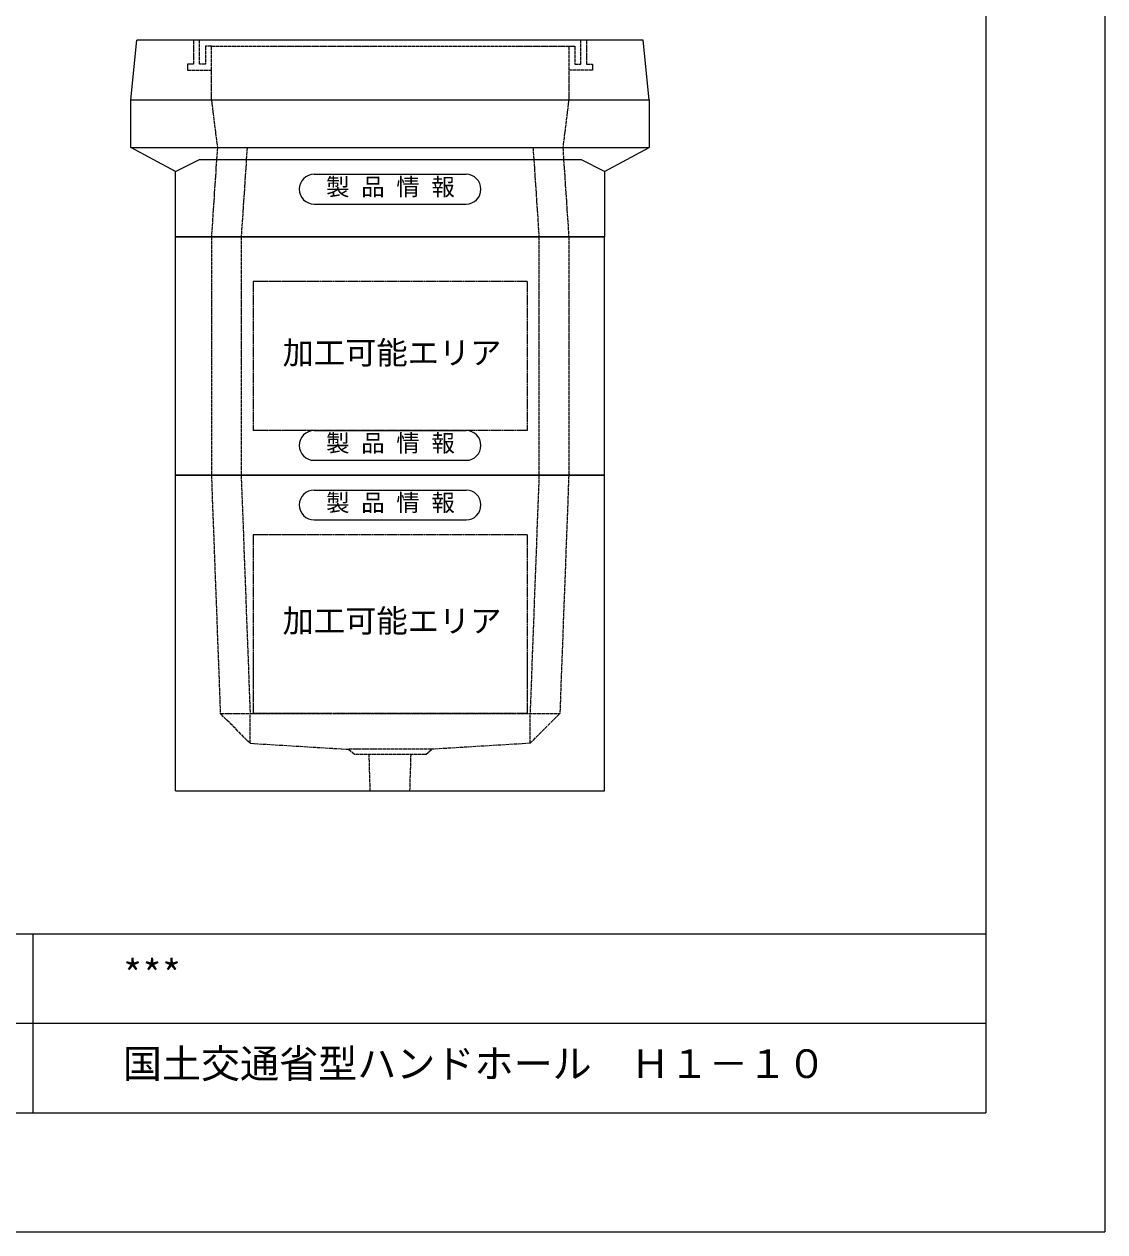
# Model space of a CAD drawing. Units: millimetres, scale not verified. Extents: x -2970 to 2970, y -2100 to 2100.
# Drawn here: x 1156 to 2970, y -2100 to -73 of the extents above; entities that cross this region are included whole.
import ezdxf
from ezdxf.enums import TextEntityAlignment as Align

# ---------------------------------------------------------------- set-up
doc = ezdxf.new("R2010")
doc.units = ezdxf.units.MM
doc.header["$LTSCALE"] = 10
doc.linetypes.add('LONG_DASHED1', pattern=[7, 6, -1])
doc.linetypes.add('LONG_DOUBLE_CHAIN', pattern=[21.8, 18, -1, 0.6, -0.6, 0.6, -1])
for name, color, linetype, lineweight in [('0-0_D-TTL', 7, 'Continuous', 9), ('0-1_Defpoints', 7, 'Continuous', 9), ('0-2_D-TTL-FRAM1', 134, 'Continuous', 9), ('0-3_D-TTL-TXT', 7, 'Continuous', 9), ('0-7_D-STR', 7, 'LONG_DASHED1', 9), ('0-8_D-STR-STR1', 7, 'Continuous', 9), ('0-9_D-STR-STR4', 134, 'LONG_DASHED1', 9), ('0-A_D-STR-STR5', 1, 'LONG_DOUBLE_CHAIN', 9)]:
    doc.layers.add(name, color=color, linetype=linetype, lineweight=lineweight)
doc.styles.add('ＭＳ ゴシック', font='')
doc.styles.get('ＭＳ ゴシック').set_extended_font_data('MS Gothic')

# ---------------------------------------------------------------- blocks, each defined once
blk = doc.blocks.new('A$C4DE05FD1')
at = {"layer": '0-0_D-TTL', "color": 134}
for p in [(57400, 38000), (2000, 2000)]:
    blk.add_line(p, (57400, 2000), dxfattribs=at)
at = {"layer": '0-1_Defpoints', "color": 134}
for p in [(59400, 42000), (0, 0)]:
    blk.add_line(p, (59400, 0), dxfattribs=at)
at = {"layer": '0-2_D-TTL-FRAM1'}
for p, q in [((19400, 5000), (57400, 5000)), ((41400, 5000), (41400, 2000)), ((32400, 3500), (57400, 3500))]:
    blk.add_line(p, q, dxfattribs=at)
blk = doc.blocks.new('A$C019679C0')
at = {"layer": '0-7_D-STR', "linetype": 'Continuous'}
for p, q in [((-4350, 0), (-4250, 1000)), ((4250, 1000), (-4250, 1000)), ((4350, 0), (4250, 1000)), ((-4350, 0), (4350, 0))]:
    blk.add_line(p, q, dxfattribs=at)
at = {"layer": '0-7_D-STR'}
for p, q in [((-3000, 0), (-3000, 900)), ((3000, 900), (3000, 0))]:
    blk.add_line(p, q, dxfattribs=at)
at = {"layer": '0-9_D-STR-STR4'}
for points in [[(-3300, 1000), (-3300, 600), (-3400, 600), (-3400, 500), (-3000, 500)], [(-3000, 900), (-3100, 900), (-3100, 600), (-3200, 600), (-3200, 1000)], [(-3000, 900), (3000, 900), (3100, 900)], [(3300, 1000), (3300, 600), (3400, 600), (3400, 500), (3000, 500)], [(3100, 900), (3100, 600), (3200, 600), (3200, 1000)]]:
    blk.add_lwpolyline(points, dxfattribs=at)
blk = doc.blocks.new('A$C4A6C5A6A')
at = {"layer": '0-8_D-STR-STR1'}
for p, q in [((-1275, 0), (1275, 0)), ((-1275, -500), (1275, -500))]:
    blk.add_line(p, q, dxfattribs=at)
for centre, start, end in [((-1275, -250), 90, 270), ((1275, -250), 270, 90)]:
    blk.add_arc(centre, 250, start, end, dxfattribs=at)
at = {"layer": '0-8_D-STR-STR1', "style": 'ＭＳ ゴシック'}
blk.add_text('製 品 情 報', height=288.6, dxfattribs=at).set_placement((-1074.8, -441.3), align=Align.BOTTOM_LEFT)
blk = doc.blocks.new('A$C48AF7916')
at = {"layer": '0-7_D-STR', "linetype": 'Continuous'}
for p, q in [((-4350, 2300), (4350, 2300)), ((-4350, 1500), (-4350, 2300)), ((4350, 2300), (4350, 1500)), ((-4350, 1500), (4350, 1500)), ((-3600, 1100), (-4350, 1500)), ((3600, 1100), (4350, 1500)), ((-3600, 1100), (-3200, 1300)), ((-3200, 1300), (3200, 1300)), ((3600, 1100), (3200, 1300)), ((-3600, 0), (-3600, 1100)), ((3600, 1100), (3600, 0)), ((-3600, 0), (3600, 0))]:
    blk.add_line(p, q, dxfattribs=at)
at = {"layer": '0-7_D-STR'}
for p, q in [((-3000, 2300), (-2900, 1500)), ((3000, 2300), (2900, 1500)), ((-2900, 1500), (-3000, 0)), ((-2400, 1500), (-2500, 0)), ((2400, 1500), (2500, 0)), ((2900, 1500), (3000, 0))]:
    blk.add_line(p, q, dxfattribs=at)
at = {"layer": '0-8_D-STR-STR1'}
blk.add_blockref('A$C4A6C5A6A', (0, 1050), dxfattribs=at)
blk = doc.blocks.new('A$C0DBD62DF')
at = {"layer": '0-7_D-STR', "linetype": 'Continuous'}
for p, q in [((-3600, -4000), (-3600, 0)), ((3600, -4000), (-3600, -4000))]:
    blk.add_line(p, q, dxfattribs=at)
at = {"layer": '0-7_D-STR'}
for p, q in [((-3000, 0), (-3000, -4000)), ((-2500, 0), (-2500, -4000)), ((2500, 0), (2500, -4000)), ((3000, 0), (3000, -4000))]:
    blk.add_line(p, q, dxfattribs=at)
at = {"layer": '0-7_D-STR', "linetype": 'Continuous'}
blk.add_lwpolyline([(3600, -4000), (3600, 0), (-3600, 0)], dxfattribs=at)
at = {"layer": '0-A_D-STR-STR5'}
for points in [[(2300, -750), (2300, -3250), (-2300, -3250)], [(2300, -750), (-2300, -750), (-2300, -3250)]]:
    blk.add_lwpolyline(points, dxfattribs=at)
at = {"layer": '0-8_D-STR-STR1'}
blk.add_blockref('A$C4A6C5A6A', (0, -3250), dxfattribs=at)
blk = doc.blocks.new('A$C431E1A9A')
at = {"layer": '0-7_D-STR', "linetype": 'Continuous'}
for p, q in [((-3600, -5300), (-3600, 0)), ((-3600, 0), (3600, 0)), ((3600, -5300), (3600, 0)), ((-3600, -5300), (3600, -5300))]:
    blk.add_line(p, q, dxfattribs=at)
at = {"layer": '0-7_D-STR'}
for p, q in [((-3000, 0), (-2850, -4000)), ((-2500, 0), (-2350, -4000)), ((2500, 0), (2350, -4000)), ((3000, 0), (2850, -4000)), ((-2350, -4500), (-2850, -4000)), ((-2850, -4000), (2850, -4000)), ((-2350, -4500), (-2350, -4000)), ((2350, -4500), (2850, -4000)), ((2350, -4500), (2350, -4000)), ((-2350, -4500), (-700, -4600)), ((700, -4600), (-700, -4600)), ((-600, -4690), (-700, -4600)), ((600, -4690), (700, -4600)), ((2350, -4500), (700, -4600)), ((600, -4690), (-600, -4690)), ((-333, -5300), (-352, -4690)), ((333, -5300), (352, -4690))]:
    blk.add_line(p, q, dxfattribs=at)
at = {"layer": '0-A_D-STR-STR5'}
for p, q in [((2300, -1000), (2300, -4000)), ((2300, -4000), (-2300, -4000))]:
    blk.add_line(p, q, dxfattribs=at)
blk.add_lwpolyline([(2300, -1000), (-2300, -1000), (-2300, -4000)], dxfattribs=at)
at = {"layer": '0-8_D-STR-STR1'}
blk.add_blockref('A$C4A6C5A6A', (0, -250), dxfattribs=at)

msp = doc.modelspace()

# ---------------------------------------------------------------- block references
at = {"layer": '0-0_D-TTL', "xscale": 0.1, "yscale": 0.1}
msp.add_blockref('A$C4DE05FD1', (-2970, -2100), dxfattribs=at)
at = {"layer": '0-7_D-STR', "xscale": 0.1, "yscale": 0.1}
for name, p in [('A$C019679C0', (1770, -200)), ('A$C48AF7916', (1770, -430)), ('A$C0DBD62DF', (1770, -430)), ('A$C431E1A9A', (1770, -830))]:
    msp.add_blockref(name, p, dxfattribs=at)

# ---------------------------------------------------------------- texts
at = {"layer": '0-3_D-TTL-TXT', "style": 'ＭＳ ゴシック'}
for s, p in [('***', (1321.32, -1706.2)), ('国土交通省型ハンドホール\u3000Ｈ１－１０', (1321.32, -1856.2))]:
    msp.add_text(s, height=48.09, dxfattribs=at).set_placement(p, align=Align.BOTTOM_LEFT)
at = {"layer": '0-A_D-STR-STR5', "style": 'ＭＳ ゴシック'}
for p in [(1589.52, -655.25), (1589.52, -1105.3)]:
    msp.add_text('加工可能エリア', height=38.49, dxfattribs=at).set_placement(p, align=Align.BOTTOM_LEFT)

doc.saveas('drawing.dxf')
